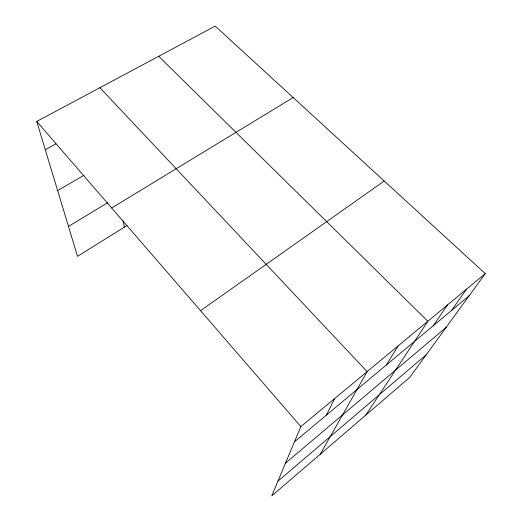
<?xml version="1.0" encoding="UTF-8"?>
<svg xmlns="http://www.w3.org/2000/svg" width="522" height="522" viewBox="0 0 522 522"><rect width="100%" height="100%" fill="white"/><g stroke="black" fill="none" stroke-linecap="round" stroke-linejoin="round"><path stroke-width="0.78" d="M485.258 273.626L300.861 426.598L271.74 495.9L409.848 377.276L485.258 273.626L215.227 26.1L36.742 121.43L77.53 256.354L127.042 225.439M326.361 415.14L334.739 398.488M320.234 454.251L367.136 371.618L99.898 87.696M386.287 365.041L398.136 345.897M365.759 415.147L427.838 321.258L158.714 56.285M433.195 325.819L447.524 304.933M451.419 310.583L466.655 289.058M277.913 481.206L426.298 354.673M285.508 463.131L446.193 327.327M294.467 441.808L469.167 295.739M200.539 310.681L384.225 181.01M111.675 208.004L293.175 97.549M68.48 226.404L107.832 202.634M57.642 190.576L84.049 175.262M45.29 149.71L55.88 143.857M36.742 121.43L300.861 426.598M123.212 220.799L124.321 227.135"/></g></svg>
